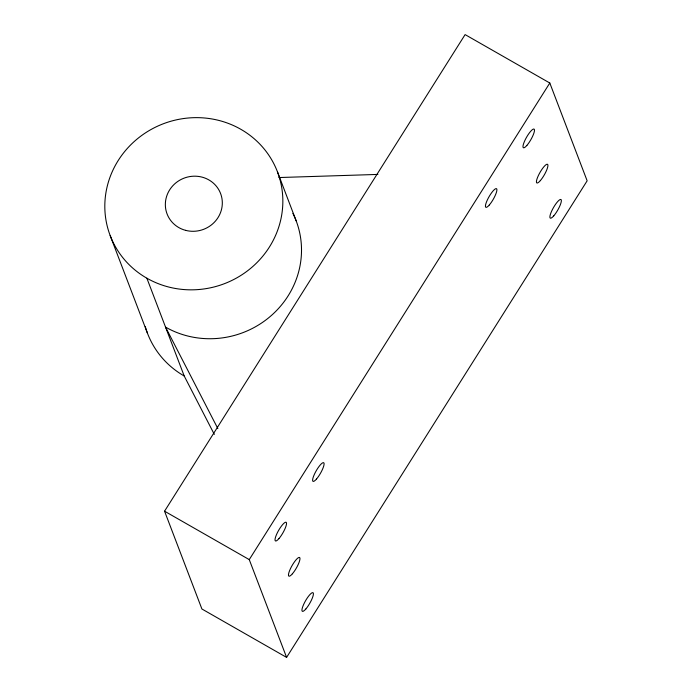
<?xml version="1.0" encoding="UTF-8"?>
<svg xmlns="http://www.w3.org/2000/svg" width="692" height="692" viewBox="0 0 692 692"><rect width="100%" height="100%" fill="white"/><g stroke="black" fill="none" stroke-linecap="round" stroke-linejoin="round"><path stroke-width="1.04" d="M164.558 511.198L465.102 34.6L549.803 83.014L587.145 180.802L286.6 657.4L201.9 608.986L164.558 511.198L249.258 559.612L286.6 657.4M249.258 559.612L549.803 83.014M278.841 177.55L377.893 174.419M217.859 428.599L165.535 327.1A89.51 85.6 -20.9 0 0 271.835 315.085A89.51 85.6 -20.9 0 0 292.889 213.361M146.868 278.21L184.21 375.998L214.321 434.403M277.492 171.927A89.51 85.6 -20.9 0 1 178.337 288.936A89.51 85.6 -20.9 0 1 125.659 150.354A89.51 85.6 -20.9 0 1 277.492 171.927L296.159 220.817M110.166 235.557L147.508 333.345M184.21 375.998A89.51 85.6 -20.9 0 1 145.268 326.581M526.889 145.415A10.743 2.474 -60.2 0 0 534.371 129.465A10.743 2.474 -60.2 0 0 524.943 140.329A10.743 2.474 -60.2 0 0 526.889 145.415M540.331 180.621A10.743 2.474 -60.2 0 0 547.813 164.67A10.743 2.474 -60.2 0 0 538.385 175.534A10.743 2.474 -60.2 0 0 540.331 180.621M278.937 538.61A10.743 2.474 -60.2 0 0 286.419 522.659A10.743 2.474 -60.2 0 0 276.99 533.523A10.743 2.474 -60.2 0 0 278.937 538.61M292.379 573.815A10.743 2.474 -60.2 0 0 299.861 557.864A10.743 2.474 -60.2 0 0 290.432 568.729A10.743 2.474 -60.2 0 0 292.379 573.815M305.821 609.012A10.743 2.474 -60.2 0 0 313.303 593.07A10.743 2.474 -60.2 0 0 303.883 603.934A10.743 2.474 -60.2 0 0 305.821 609.012M553.773 215.826A10.743 2.474 -60.2 0 0 561.255 199.876A10.743 2.474 -60.2 0 0 551.835 210.74A10.743 2.474 -60.2 0 0 553.773 215.826M316.503 479.028A10.743 2.474 -60.2 0 0 323.986 463.086A10.743 2.474 -60.2 0 0 314.557 473.951A10.743 2.474 -60.2 0 0 316.503 479.028M489.313 204.988A10.743 2.474 -60.2 0 0 496.795 189.046A10.743 2.474 -60.2 0 0 487.376 199.91A10.743 2.474 -60.2 0 0 489.313 204.988M185.577 230.341A28.64 27.395 -20.9 0 0 221.57 196.666A28.64 27.395 -20.9 0 0 174.341 184.21A28.64 27.395 -20.9 0 0 185.577 230.341"/></g></svg>
